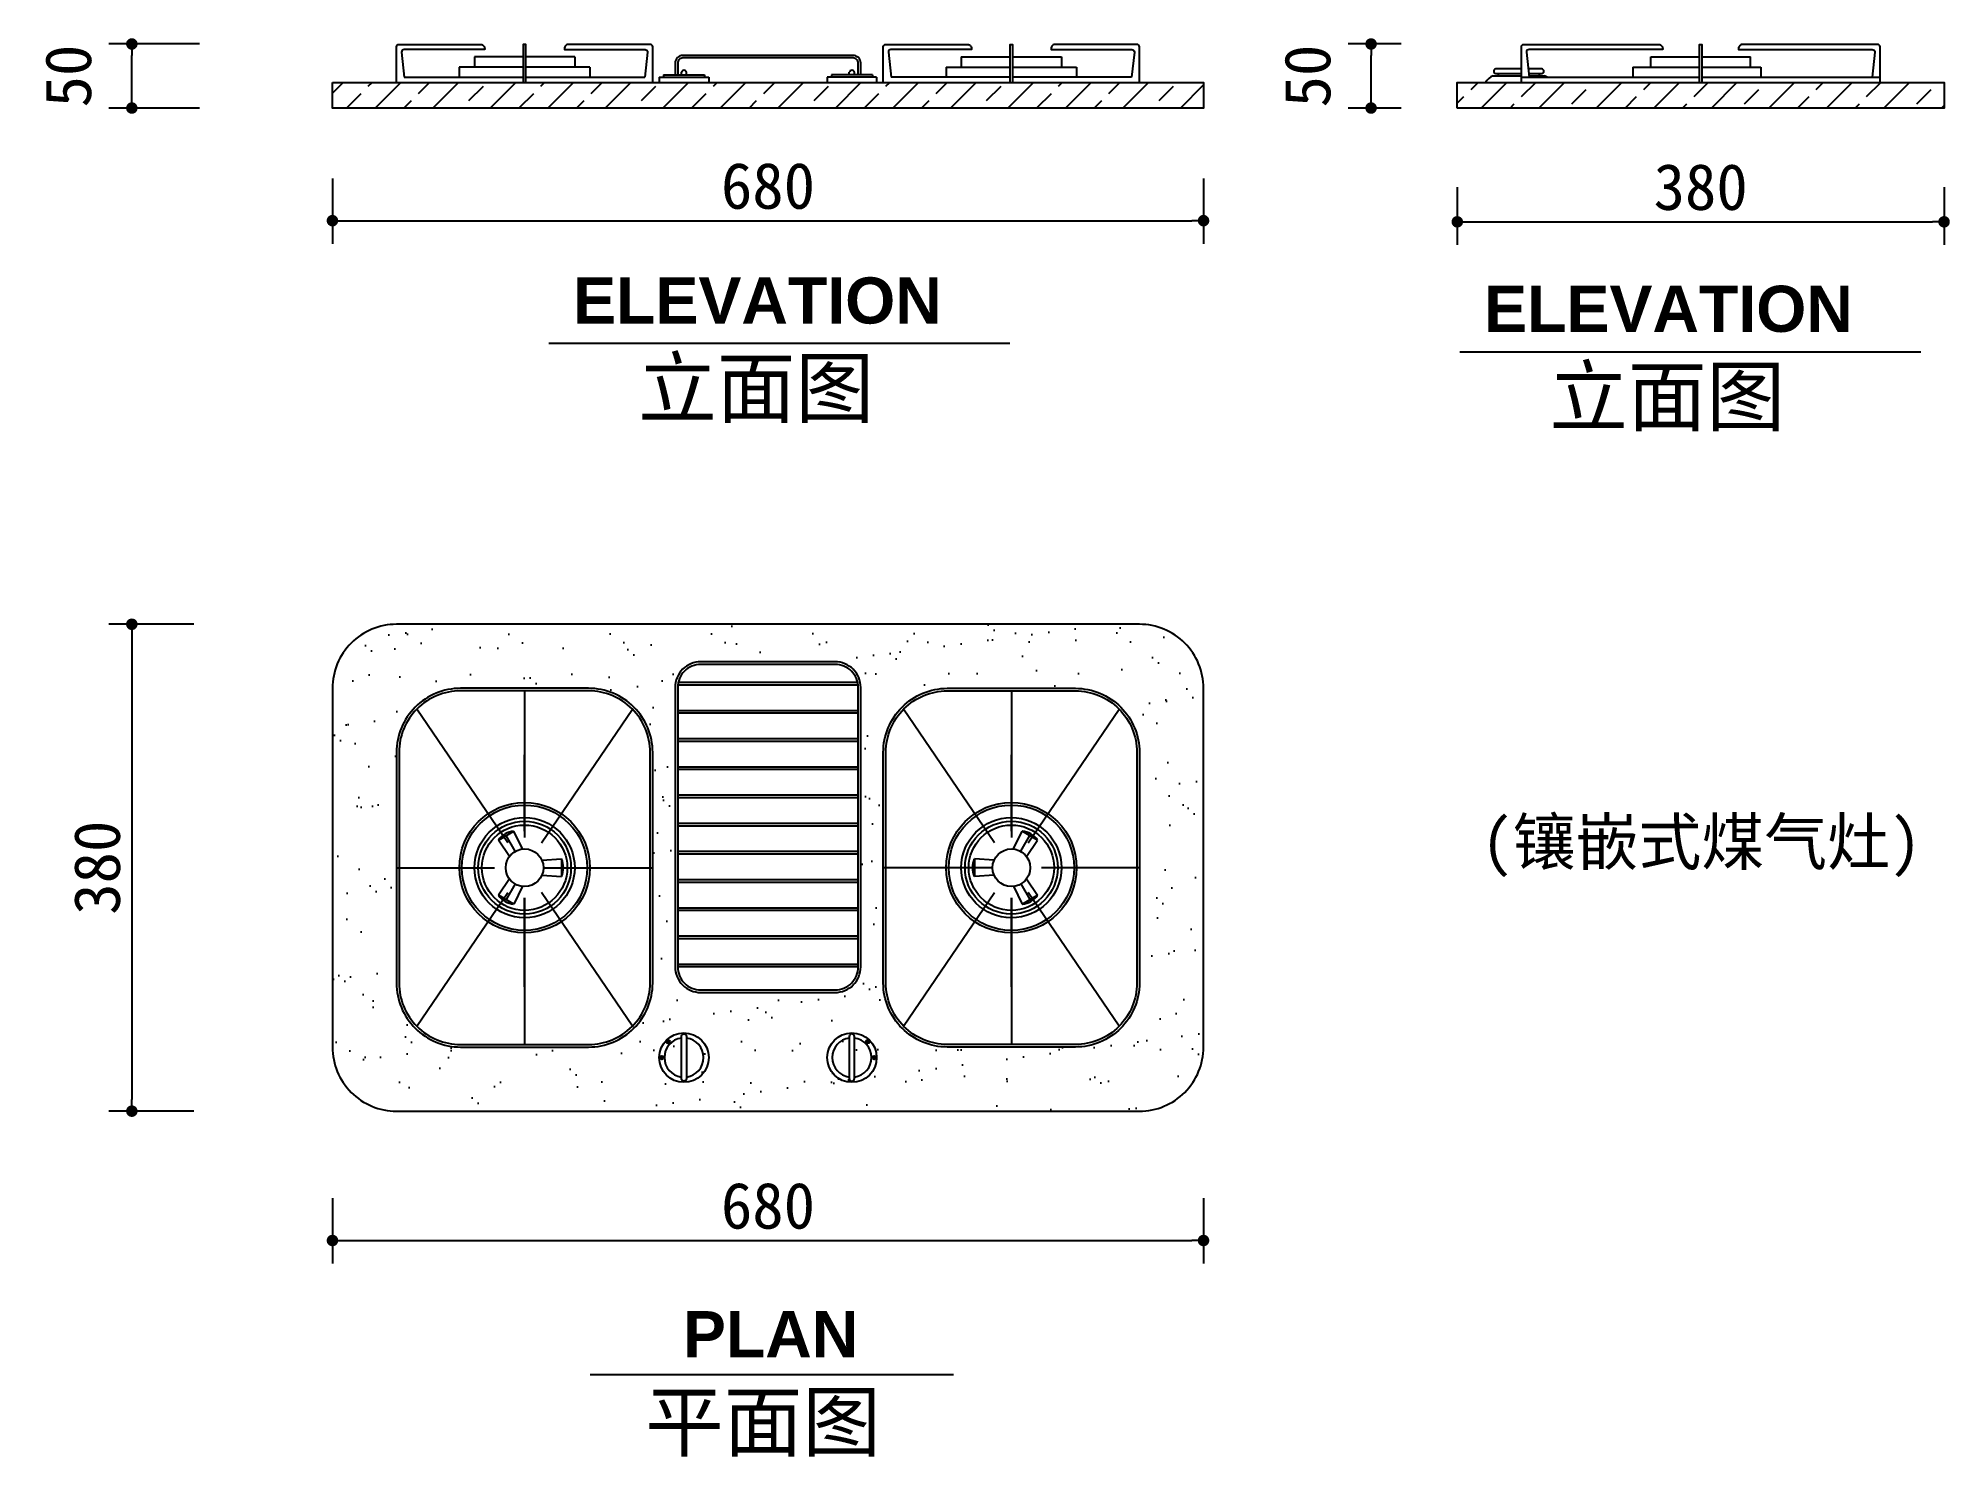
# Model space of a CAD drawing. Extents: x 25015 to 26507, y 9396 to 10503.
import ezdxf

# ---------------------------------------------------------------- set-up
doc = ezdxf.new("R2010")
doc.units = 0
doc.header["$MEASUREMENT"] = 0
doc.layers.get('0').update_dxf_attribs({"linetype": 'CONTINUOUS'})
doc.layers.get('DEFPOINTS').update_dxf_attribs({"linetype": 'CONTINUOUS'})
for name, color, linetype in [('3', 3, 'CONTINUOUS'), ('7', 7, 'CONTINUOUS'), ('BH', 3, 'CONTINUOUS'), ('DIM', 3, 'CONTINUOUS'), ('TEXT', 3, 'CONTINUOUS')]:
    doc.layers.add(name, color=color, linetype=linetype)
doc.styles.add('HT', font='swisseb.ttf')
doc.styles.add('HZ', font='simfang.ttf')
doc.dimstyles.get("Standard").update_dxf_attribs({"dimscale": 18, "dimtxt": 2, "dimasz": 0.5, "dimexe": 1, "dimexo": 1, "dimgap": 0.5, "dimtad": 1, "dimdec": 0, "dimtxsty": 'HZ', "dimblk1": 'DOT', "dimblk2": 'DOT', "dimsah": 1, "dimcen": 0, "dimazin": 3, "dimtfac": 1, "dimtdec": 0, "dimtmove": 0, "dimatfit": 3, "dimtolj": 1, "dimtzin": 0})

# ---------------------------------------------------------------- blocks, each defined once
blk = doc.blocks.new('_DOT')
at = {"color": 0, "linetype": 'BYBLOCK'}
blk.add_line((-0.5, 0), (-1, 0), dxfattribs=at)
at = {"color": 0, "linetype": 'BYBLOCK', "const_width": 0.5}
blk.add_lwpolyline([(-0.25, 0, 1), (0.25, 0, 1)], format="xyb", close=True, dxfattribs=at)
blk = doc.blocks.new('*D5')
at = {"color": 0, "linetype": 'BYBLOCK'}
for p, q in [((25244.4, 9597.6), (25244.4, 9546.6)), ((25924.4, 9597.6), (25924.4, 9546.6)), ((25253.4, 9564.6), (25915.4, 9564.6))]:
    blk.add_line(p, q, dxfattribs=at)
at = {"layer": 'DEFPOINTS', "color": 0, "linetype": 'BYBLOCK'}
for p in [(25244.4, 9615.6), (25924.4, 9615.6), (25924.4, 9564.6)]:
    blk.add_point(p, dxfattribs=at)
at = {"color": 0, "linetype": 'BYBLOCK', "xscale": 9, "yscale": 9, "zscale": 9, "rotation": 180}
blk.add_blockref('_DOT', (25244.4, 9564.6), dxfattribs=at)
at = {"color": 0, "linetype": 'BYBLOCK', "xscale": 9, "yscale": 9, "zscale": 9}
blk.add_blockref('_DOT', (25924.4, 9564.6), dxfattribs=at)
at = {"color": 0, "linetype": 'BYBLOCK', "insert": (25584.4, 9591.6), "char_height": 36, "attachment_point": 5, "style": 'HZ'}
blk.add_mtext('\\A1;680', dxfattribs=at)
blk = doc.blocks.new('*D3')
at = {"color": 0, "linetype": 'BYBLOCK'}
for p, q in [((25136.1, 10045.6), (25069.8, 10045.6)), ((25087.8, 10036.6), (25087.8, 9674.6)), ((25136.1, 9665.6), (25069.8, 9665.6))]:
    blk.add_line(p, q, dxfattribs=at)
at = {"layer": 'DEFPOINTS', "color": 0, "linetype": 'BYBLOCK'}
for p in [(25154.1, 10045.6), (25087.8, 9665.6), (25154.1, 9665.6)]:
    blk.add_point(p, dxfattribs=at)
at = {"color": 0, "linetype": 'BYBLOCK', "xscale": 9, "yscale": 9, "zscale": 9}
for p, rotation in [((25087.8, 10045.6), 90), ((25087.8, 9665.6), 270)]:
    blk.add_blockref('_DOT', p, dxfattribs=dict(at, rotation=rotation))
at = {"color": 0, "linetype": 'BYBLOCK', "insert": (25060.8, 9855.6), "char_height": 36, "attachment_point": 5, "rotation": 90, "style": 'HZ'}
blk.add_mtext('\\A1;380', dxfattribs=at)
blk = doc.blocks.new('*D1')
at = {"color": 0, "linetype": 'BYBLOCK'}
for p, q in [((25244.4, 10393.5), (25244.4, 10342.6)), ((25924.4, 10393.5), (25924.4, 10342.6)), ((25253.4, 10360.6), (25915.4, 10360.6))]:
    blk.add_line(p, q, dxfattribs=at)
at = {"layer": 'DEFPOINTS', "color": 0, "linetype": 'BYBLOCK'}
for p in [(25244.4, 10411.5), (25924.4, 10411.5), (25924.4, 10360.6)]:
    blk.add_point(p, dxfattribs=at)
at = {"color": 0, "linetype": 'BYBLOCK', "xscale": 9, "yscale": 9, "zscale": 9, "rotation": 180}
blk.add_blockref('_DOT', (25244.4, 10360.6), dxfattribs=at)
at = {"color": 0, "linetype": 'BYBLOCK', "xscale": 9, "yscale": 9, "zscale": 9}
blk.add_blockref('_DOT', (25924.4, 10360.6), dxfattribs=at)
at = {"color": 0, "linetype": 'BYBLOCK', "insert": (25584.4, 10387.6), "char_height": 36, "attachment_point": 5, "style": 'HZ'}
blk.add_mtext('\\A1;680', dxfattribs=at)
blk = doc.blocks.new('*D0')
at = {"color": 0, "linetype": 'BYBLOCK'}
for p, q in [((25140.7, 10498.5), (25069.8, 10498.5)), ((25087.8, 10457.5), (25087.8, 10489.5)), ((25140.7, 10448.5), (25069.8, 10448.5))]:
    blk.add_line(p, q, dxfattribs=at)
at = {"layer": 'DEFPOINTS', "color": 0, "linetype": 'BYBLOCK'}
for p in [(25087.8, 10498.5), (25158.7, 10498.5), (25158.7, 10448.5)]:
    blk.add_point(p, dxfattribs=at)
at = {"color": 0, "linetype": 'BYBLOCK', "xscale": 9, "yscale": 9, "zscale": 9}
for p, rotation in [((25087.8, 10498.5), 90), ((25087.8, 10448.5), 270)]:
    blk.add_blockref('_DOT', p, dxfattribs=dict(at, rotation=rotation))
at = {"color": 0, "linetype": 'BYBLOCK', "insert": (25038.3, 10473.5), "char_height": 36, "attachment_point": 5, "rotation": 90, "style": 'HZ'}
blk.add_mtext('\\A1;50', dxfattribs=at)
blk = doc.blocks.new('*D2')
at = {"color": 0, "linetype": 'BYBLOCK'}
for p, q in [((26078.8, 10498.5), (26037.2, 10498.5)), ((26055.2, 10457.5), (26055.2, 10489.5)), ((26078.8, 10448.5), (26037.2, 10448.5))]:
    blk.add_line(p, q, dxfattribs=at)
at = {"layer": 'DEFPOINTS', "color": 0, "linetype": 'BYBLOCK'}
for p in [(26055.2, 10498.5), (26096.8, 10498.5), (26096.8, 10448.5)]:
    blk.add_point(p, dxfattribs=at)
at = {"color": 0, "linetype": 'BYBLOCK', "xscale": 9, "yscale": 9, "zscale": 9}
for p, rotation in [((26055.2, 10498.5), 90), ((26055.2, 10448.5), 270)]:
    blk.add_blockref('_DOT', p, dxfattribs=dict(at, rotation=rotation))
at = {"color": 0, "linetype": 'BYBLOCK', "insert": (26005.7, 10473.5), "char_height": 36, "attachment_point": 5, "rotation": 90, "style": 'HZ'}
blk.add_mtext('\\A1;50', dxfattribs=at)
blk = doc.blocks.new('*D4')
at = {"color": 0, "linetype": 'BYBLOCK'}
for p, q in [((26122.5, 10386.7), (26122.5, 10341.7)), ((26502.5, 10386.7), (26502.5, 10341.7)), ((26131.5, 10359.7), (26493.5, 10359.7))]:
    blk.add_line(p, q, dxfattribs=at)
at = {"layer": 'DEFPOINTS', "color": 0, "linetype": 'BYBLOCK'}
for p in [(26122.5, 10404.7), (26502.5, 10404.7), (26502.5, 10359.7)]:
    blk.add_point(p, dxfattribs=at)
at = {"color": 0, "linetype": 'BYBLOCK', "xscale": 9, "yscale": 9, "zscale": 9, "rotation": 180}
blk.add_blockref('_DOT', (26122.5, 10359.7), dxfattribs=at)
at = {"color": 0, "linetype": 'BYBLOCK', "xscale": 9, "yscale": 9, "zscale": 9}
blk.add_blockref('_DOT', (26502.5, 10359.7), dxfattribs=at)
at = {"color": 0, "linetype": 'BYBLOCK', "insert": (26312.5, 10386.7), "char_height": 36, "attachment_point": 5, "style": 'HZ'}
blk.add_mtext('\\A1;380', dxfattribs=at)

msp = doc.modelspace()

# ---------------------------------------------------------------- hatches: boundary and pattern name
at = {"layer": 'BH'}
h = msp.add_hatch(dxfattribs=at)
h.set_pattern_fill('ANSI33,_O', color=256, scale=5)
h.set_pattern_definition([(45, (25833.655, 12306.513), (-22.45064, 22.45064), []), (45, (25856.106, 12306.513), (-22.45064, 22.45064), [15.875, -7.9375])])
h.paths.add_polyline_path([(25244.4, 10468.5), (25244.4, 10448.5), (25924.4, 10448.5), (25924.4, 10468.5)])
h = msp.add_hatch(dxfattribs=at)
h.set_pattern_fill('ANSI33,_O', color=256, scale=5)
h.set_pattern_definition([(45, (25762.85, 11686.554), (-22.45064, 22.45064), []), (45, (25785.3, 11686.554), (-22.45064, 22.45064), [15.875, -7.9375])])
h.paths.add_polyline_path([(26122.5, 10468.5), (26122.5, 10448.5), (26502.5, 10448.5), (26502.5, 10468.5)])
h = msp.add_hatch(dxfattribs=at)
h.set_pattern_fill('AR-SAND,_O', color=256)
h.set_pattern_definition([(37.5, (0, 0), (-1.60003, 48.941324), [0, -38.608, 0, -43.18, 0, -41.275]), (7.5, (0, 0), (44.95233, 71.68251), [0, -20.828, 0, -34.798, 0, -13.335]), (327.5, (-31.24, 0), (79.09924, 0.14372), [0, -12.7, 0, -45.72, 0, -59.69]), (317.5, (-31.24, 0), (76.35565, 22.29293), [0, -6.35, 0, -29.972, 0, -34.29])])
h.paths.add_polyline_path([(25294.4, 10045.6, 0.414214), (25244.4, 9995.6), (25244.4, 9715.6, 0.414214), (25294.4, 9665.6), (25874.4, 9665.6, 0.414214), (25924.4, 9715.6), (25924.4, 9995.6, 0.414214), (25874.4, 10045.6)])
h.paths.add_polyline_path([(25531.9, 10016.3), (25636.8, 10016.3, -0.414214), (25656.8, 9996.3), (25656.8, 9778.2, -0.414214), (25636.8, 9758.2), (25531.9, 9758.2, -0.414214), (25511.9, 9778.2), (25511.9, 9996.3, -0.414214)], flags=16)
h.paths.add_polyline_path([(25531.9, 10014.3), (25636.8, 10014.3, -0.414214), (25654.8, 9996.3), (25654.8, 9778.2, -0.414214), (25636.8, 9760.2), (25531.9, 9760.2, -0.414214), (25513.9, 9778.2), (25513.9, 9996.3, -0.414214)], flags=0)
h.paths.add_polyline_path([(25494.4, 9945.6), (25494.4, 9765.6, -0.414214), (25444.4, 9715.6), (25344.4, 9715.6, -0.414214), (25294.4, 9765.6), (25294.4, 9945.6, -0.414214), (25344.4, 9995.6), (25444.4, 9995.6, -0.414214)], flags=16)
h.paths.add_polyline_path([(25492.4, 9945.6), (25492.4, 9765.6, -0.414214), (25444.4, 9717.6), (25344.4, 9717.6, -0.414214), (25296.4, 9765.6), (25296.4, 9945.6, -0.414214), (25344.4, 9993.6), (25444.4, 9993.6, -0.414214)], flags=0)
h.paths.add_polyline_path([(25445.3, 9855.6, -1), (25343.4, 9855.6, -1)], flags=0)
h.paths.add_polyline_path([(25443.3, 9855.6, -1), (25345.4, 9855.6, -1)], flags=0)
h.paths.add_polyline_path([(25433.5, 9855.6, -1), (25355.2, 9855.6, -1)], flags=0)
h.paths.add_polyline_path([(25430.6, 9855.6, -1), (25358.2, 9855.6, -1)], flags=0)
h.paths.add_polyline_path([(25427.6, 9855.6, -1), (25361.1, 9855.6, -1)], flags=0)
h.paths.add_polyline_path([(25423.2, 9862.5, -0.215015), (25423.2, 9848.8), (25407.8, 9849.8, -0.299124), (25394.4, 9841, -0.028861), (25392.7, 9841.1), (25385.9, 9827.2, -0.215015), (25374, 9834.1), (25382.6, 9846.9, -0.330841), (25382.6, 9864.4), (25374, 9877.2, -0.215015), (25385.9, 9884.1), (25392.7, 9870.2, -0.028861), (25394.4, 9870.3, -0.299124), (25407.8, 9861.5)], flags=0)
h.paths.add_polyline_path([(25724.4, 9995.6), (25824.4, 9995.6, -0.414214), (25874.4, 9945.6), (25874.4, 9765.6, -0.414214), (25824.4, 9715.6), (25724.4, 9715.6, -0.414214), (25674.4, 9765.6), (25674.4, 9945.6, -0.414214)], flags=16)
h.paths.add_polyline_path([(25724.4, 9993.6), (25824.4, 9993.6, -0.414214), (25872.4, 9945.6), (25872.4, 9765.6, -0.414214), (25824.4, 9717.6), (25724.4, 9717.6, -0.414214), (25676.4, 9765.6), (25676.4, 9945.6, -0.414214)], flags=0)
h.paths.add_polyline_path([(25825.3, 9855.6, -1), (25723.4, 9855.6, -1)], flags=0)
h.paths.add_polyline_path([(25823.3, 9855.6, -1), (25725.4, 9855.6, -1)], flags=0)
h.paths.add_polyline_path([(25813.5, 9855.6, -1), (25735.2, 9855.6, -1)], flags=0)
h.paths.add_polyline_path([(25810.6, 9855.6, -1), (25738.2, 9855.6, -1)], flags=0)
h.paths.add_polyline_path([(25807.6, 9855.6, -1), (25741.1, 9855.6, -1)], flags=0)
h.paths.add_polyline_path([(25745.5, 9862.5), (25760.9, 9861.5, -0.299124), (25774.4, 9870.3, -0.028861), (25776.1, 9870.2), (25782.9, 9884.1, -0.215015), (25794.7, 9877.2), (25786.2, 9864.4, -0.330841), (25786.2, 9846.9), (25794.7, 9834.1, -0.215015), (25782.9, 9827.2), (25776.1, 9841.1, -0.028861), (25774.4, 9841, -0.299124), (25760.9, 9849.8), (25745.5, 9848.8, -0.215015)], flags=0)
h.paths.add_polyline_path([(25508, 9719.7, -1), (25505.1, 9719.7, -1)], flags=16)
h.paths.add_polyline_path([(25663.6, 9719.7, -1), (25660.7, 9719.7, -1)], flags=16)
h = msp.add_hatch(color=256, dxfattribs=at)
h.dxf.hatch_style = 1
h.paths.add_polyline_path([(25377.2, 9881.8, 0.007999), (25376.4, 9881.2), (25317.1, 9968.2), (25317.9, 9968.8)])
h = msp.add_hatch(color=256, dxfattribs=at)
h.dxf.hatch_style = 1
h.paths.add_polyline_path([(25394.9, 9881.9), (25393.9, 9881.9), (25393.9, 9968.8), (25394.9, 9968.8)])
h = msp.add_hatch(color=256, dxfattribs=at)
h.dxf.hatch_style = 1
h.paths.add_polyline_path([(25411.5, 9881.8, -0.007999), (25412.4, 9881.2), (25471.6, 9968.2), (25470.8, 9968.8)])
h = msp.add_hatch(color=256, dxfattribs=at)
h.dxf.hatch_style = 1
h.paths.add_polyline_path([(25757.2, 9881.8, 0.007999), (25756.4, 9881.2), (25697.1, 9968.2), (25697.9, 9968.8)])
h = msp.add_hatch(color=256, dxfattribs=at)
h.dxf.hatch_style = 1
h.paths.add_polyline_path([(25773.9, 9881.9), (25774.9, 9881.9), (25774.9, 9968.8), (25773.9, 9968.8)])
h = msp.add_hatch(color=256, dxfattribs=at)
h.dxf.hatch_style = 1
h.paths.add_polyline_path([(25791.5, 9881.8, -0.007999), (25792.4, 9881.2), (25851.6, 9968.2), (25850.8, 9968.8)])
h = msp.add_hatch(color=256, dxfattribs=at)
h.dxf.hatch_style = 1
h.paths.add_polyline_path([(25363.1, 9856.1), (25317.1, 9856.1), (25317.1, 9855.1), (25363.1, 9855.1, -0.007999)])
h = msp.add_hatch(color=256, dxfattribs=at)
h.dxf.hatch_style = 1
h.paths.add_polyline_path([(25425.6, 9856.1), (25471.6, 9856.1), (25471.6, 9855.1), (25425.6, 9855.1, 0.007999)])
h = msp.add_hatch(color=256, dxfattribs=at)
h.dxf.hatch_style = 1
h.paths.add_polyline_path([(25743.1, 9856.1), (25697.1, 9856.1), (25697.1, 9855.1), (25743.1, 9855.1, -0.007999)])
h = msp.add_hatch(color=256, dxfattribs=at)
h.dxf.hatch_style = 1
h.paths.add_polyline_path([(25805.6, 9856.1), (25851.6, 9856.1), (25851.6, 9855.1), (25805.6, 9855.1, 0.007999)])
h = msp.add_hatch(color=256, dxfattribs=at)
h.dxf.hatch_style = 1
h.paths.add_polyline_path([(25377.2, 9829.5, -0.007999), (25376.4, 9830.1), (25317.1, 9743.1), (25317.9, 9742.5)])
h = msp.add_hatch(color=256, dxfattribs=at)
h.dxf.hatch_style = 1
h.paths.add_polyline_path([(25394.9, 9829.4), (25393.9, 9829.4), (25393.9, 9742.5), (25394.9, 9742.5)])
h = msp.add_hatch(color=256, dxfattribs=at)
h.dxf.hatch_style = 1
h.paths.add_polyline_path([(25411.5, 9829.5, 0.007999), (25412.4, 9830.1), (25471.6, 9743.1), (25470.8, 9742.5)])
h = msp.add_hatch(color=256, dxfattribs=at)
h.dxf.hatch_style = 1
h.paths.add_polyline_path([(25757.2, 9829.5, -0.007999), (25756.4, 9830.1), (25697.1, 9743.1), (25697.9, 9742.5)])
h = msp.add_hatch(color=256, dxfattribs=at)
h.dxf.hatch_style = 1
h.paths.add_polyline_path([(25773.9, 9829.4), (25774.9, 9829.4), (25774.9, 9742.5), (25773.9, 9742.5)])
h = msp.add_hatch(color=256, dxfattribs=at)
h.dxf.hatch_style = 1
h.paths.add_polyline_path([(25791.5, 9829.5, 0.007999), (25792.4, 9830.1), (25851.6, 9743.1), (25850.8, 9742.5)])
for points in [[(25505.1, 9719.7, 1.000001), (25508, 9719.7, 1.000001)], [(25660.7, 9719.7, 1.000001), (25663.6, 9719.7, 1.000001)], [(25502.9, 9707.4, 1), (25500, 9707.4, 1)], [(25665.8, 9707.4, 1.000001), (25668.7, 9707.4, 1.000001)]]:
    msp.add_hatch(color=256, dxfattribs=at).paths.add_polyline_path(points)

# ---------------------------------------------------------------- linework, layer by layer
at = {"layer": '3'}
for p, q in [((25516.8, 10474.3), (25516.8, 10476.4)), ((25520.8, 10474.3), (25520.8, 10476.4)), ((25647.9, 10474.3), (25647.9, 10476.4)), ((25651.9, 10474.3), (25651.9, 10476.4)), ((25300.5, 10472.5), (25393.4, 10472.5)), ((25395.4, 10472.5), (25488.2, 10472.5)), ((25499.5, 10472.6), (25499.5, 10468.5)), ((25499.5, 10472.6), (25538.2, 10472.6)), ((25502.8, 10474.3), (25502.8, 10472.6)), ((25502.8, 10474.3), (25534.8, 10474.3)), ((25534.8, 10474.3), (25534.8, 10472.6)), ((25538.2, 10472.6), (25538.2, 10468.5)), ((25630.6, 10472.6), (25630.6, 10468.5)), ((25669.2, 10472.6), (25630.6, 10472.6)), ((25633.9, 10474.3), (25633.9, 10472.6)), ((25665.9, 10474.3), (25633.9, 10474.3)), ((25665.9, 10474.3), (25665.9, 10472.6)), ((25669.2, 10472.6), (25669.2, 10468.5)), ((25773.4, 10472.5), (25680.5, 10472.5)), ((25868.2, 10472.5), (25775.4, 10472.5)), ((26154.5, 10475.4), (26154.5, 10473.7)), ((26172.5, 10472.5), (26311.5, 10472.5)), ((26186.5, 10475.4), (26186.5, 10473.7)), ((26313.5, 10472.5), (26452.5, 10472.5)), ((25514.1, 9998.4), (25654.7, 9998.4)), ((25514.4, 10000.4), (25654.3, 10000.4)), ((25394.4, 9993.6), (25394.4, 9879.1)), ((25774.4, 9993.6), (25774.4, 9879.1)), ((25381.2, 9875.1), (25310.2, 9979.3)), ((25407.6, 9875.1), (25478.6, 9979.3)), ((25513.9, 9978.4), (25654.8, 9978.4)), ((25513.9, 9976.4), (25654.8, 9976.4)), ((25761.2, 9875.1), (25690.2, 9979.3)), ((25787.6, 9875.1), (25858.6, 9979.3)), ((25513.9, 9956.4), (25654.8, 9956.4)), ((25513.9, 9954.4), (25654.8, 9954.4)), ((25394.4, 9948.6), (25394.4, 9879.1)), ((25394.4, 9884), (25394.4, 9943.7)), ((25774.4, 9948.6), (25774.4, 9879.1)), ((25774.4, 9884), (25774.4, 9943.7)), ((25513.9, 9934.4), (25654.8, 9934.4)), ((25513.9, 9932.4), (25654.8, 9932.4)), ((25513.9, 9912.4), (25654.8, 9912.4)), ((25513.9, 9910.4), (25654.8, 9910.4)), ((25374, 9877.2), (25385.9, 9884.1)), ((25387, 9868.4), (25379.9, 9880.6)), ((25392.7, 9870.2), (25385.9, 9884.1)), ((25513.9, 9890.4), (25654.8, 9890.4)), ((25513.9, 9888.4), (25654.8, 9888.4)), ((25776.1, 9870.2), (25782.9, 9884.1)), ((25781.7, 9868.4), (25788.8, 9880.6)), ((25794.7, 9877.2), (25782.9, 9884.1)), ((25382.6, 9864.4), (25374, 9877.2)), ((25513.9, 9868.4), (25654.8, 9868.4)), ((25513.9, 9866.4), (25654.8, 9866.4)), ((25786.2, 9864.4), (25794.7, 9877.2)), ((25294.4, 9855.6), (25370.9, 9855.6)), ((25407.8, 9861.5), (25423.2, 9862.5)), ((25407.8, 9849.8), (25423.2, 9848.8)), ((25409.1, 9855.6), (25423.2, 9855.6)), ((25417.9, 9855.6), (25494.4, 9855.6)), ((25423.2, 9862.5), (25423.2, 9848.8)), ((25750.9, 9855.6), (25674.4, 9855.6)), ((25745.5, 9862.5), (25745.5, 9848.8)), ((25760.9, 9861.5), (25745.5, 9862.5)), ((25759.7, 9855.6), (25745.5, 9855.6)), ((25760.9, 9849.8), (25745.5, 9848.8)), ((25874.4, 9855.6), (25797.9, 9855.6)), ((25310.2, 9732), (25381.2, 9836.2)), ((25382.6, 9846.9), (25374, 9834.1)), ((25385.9, 9827.2), (25374, 9834.1)), ((25387, 9842.9), (25379.9, 9830.7)), ((25392.7, 9841.1), (25385.9, 9827.2)), ((25478.6, 9732), (25407.6, 9836.2)), ((25513.9, 9846.4), (25654.8, 9846.4)), ((25513.9, 9844.4), (25654.8, 9844.4)), ((25690.2, 9732), (25761.2, 9836.2)), ((25776.1, 9841.1), (25782.9, 9827.2)), ((25781.7, 9842.9), (25788.8, 9830.7)), ((25782.9, 9827.2), (25794.7, 9834.1)), ((25786.2, 9846.9), (25794.7, 9834.1)), ((25858.6, 9732), (25787.6, 9836.2)), ((25394.4, 9762.7), (25394.4, 9832.2)), ((25394.4, 9832.2), (25394.4, 9717.6)), ((25394.4, 9827.3), (25394.4, 9767.6)), ((25513.9, 9824.4), (25654.8, 9824.4)), ((25513.9, 9822.4), (25654.8, 9822.4)), ((25774.4, 9762.7), (25774.4, 9832.2)), ((25774.4, 9832.2), (25774.4, 9717.6)), ((25774.4, 9827.3), (25774.4, 9767.6)), ((25513.9, 9802.4), (25654.8, 9802.4)), ((25513.9, 9800.4), (25654.8, 9800.4)), ((25513.9, 9780.4), (25654.8, 9780.4)), ((25513.9, 9778.4), (25654.8, 9778.4))]:
    msp.add_line(p, q, dxfattribs=at)
for points in [[(25294.4, 10468.5), (25294.4, 10496.2, -0.414214), (25296.4, 10498.2), (25360.2, 10498.2, -0.453808), (25363.2, 10494.2), (25300.4, 10494.2, 0.414214), (25298.4, 10492.2), (25300.5, 10472.5)], [(25494.4, 10468.5), (25494.4, 10496.2, 0.414214), (25492.4, 10498.2), (25428.5, 10498.2, 0.453808), (25425.5, 10494.2), (25488.4, 10494.2, -0.414214), (25490.4, 10492.2), (25488.2, 10472.5)], [(25674.4, 10468.5), (25674.4, 10496.2, -0.414214), (25676.4, 10498.2), (25740.2, 10498.2, -0.453808), (25743.2, 10494.2), (25680.4, 10494.2, 0.414214), (25678.4, 10492.2), (25680.5, 10472.5)], [(25874.4, 10468.5), (25874.4, 10496.2, 0.414214), (25872.4, 10498.2), (25808.5, 10498.2, 0.453808), (25805.5, 10494.2), (25868.4, 10494.2, -0.414214), (25870.4, 10492.2), (25868.2, 10472.5)], [(26172.5, 10468.5), (26172.5, 10496.2, -0.414214), (26174.5, 10498.2), (26279.8, 10498.2, -0.453808), (26282.8, 10494.2), (26178.5, 10494.2, 0.414214), (26176.5, 10492.2), (26178.6, 10472.5)], [(26452.5, 10468.5), (26452.5, 10496.2, 0.414214), (26450.5, 10498.2), (26345.1, 10498.2, 0.453808), (26342.1, 10494.2), (26446.5, 10494.2, -0.414214), (26448.5, 10492.2), (26446.3, 10472.5)], [(25654.8, 10474.3), (25654.8, 10483.6, 0.414214), (25650.8, 10487.6), (25517.9, 10487.6, 0.414214), (25513.9, 10483.6), (25513.9, 10474.3)]]:
    msp.add_lwpolyline(points, format="xyb", dxfattribs=at)
for points in [[(25531.9, 10016.3, 0.414214), (25511.9, 9996.3), (25511.9, 9778.2, 0.414214), (25531.9, 9758.2), (25636.8, 9758.2, 0.414214), (25656.8, 9778.2), (25656.8, 9996.3, 0.414214), (25636.8, 10016.3)], [(25531.9, 10014.3, 0.414214), (25513.9, 9996.3), (25513.9, 9778.2, 0.414214), (25531.9, 9760.2), (25636.8, 9760.2, 0.414214), (25654.8, 9778.2), (25654.8, 9996.3, 0.414214), (25636.8, 10014.3)], [(25494.4, 9945.6, 0.414214), (25444.4, 9995.6), (25344.4, 9995.6, 0.414214), (25294.4, 9945.6), (25294.4, 9765.6, 0.414214), (25344.4, 9715.6), (25444.4, 9715.6, 0.414214), (25494.4, 9765.6)], [(25492.4, 9765.6), (25492.4, 9945.6, 0.414214), (25444.4, 9993.6), (25344.4, 9993.6, 0.414214), (25296.4, 9945.6), (25296.4, 9765.6, 0.414214), (25344.4, 9717.6), (25444.4, 9717.6, 0.414214)], [(25674.4, 9945.6, -0.414214), (25724.4, 9995.6), (25824.4, 9995.6, -0.414214), (25874.4, 9945.6), (25874.4, 9765.6, -0.414214), (25824.4, 9715.6), (25724.4, 9715.6, -0.414214), (25674.4, 9765.6)], [(25676.4, 9765.6), (25676.4, 9945.6, -0.414214), (25724.4, 9993.6), (25824.4, 9993.6, -0.414214), (25872.4, 9945.6), (25872.4, 9765.6, -0.414214), (25824.4, 9717.6), (25724.4, 9717.6, -0.414214)], [(25516.8, 9691), (25516.8, 9723.8, -1), (25520.8, 9723.8), (25520.8, 9691, -1)], [(25651.9, 9691), (25651.9, 9723.8, 1), (25647.9, 9723.8), (25647.9, 9691, 1)]]:
    msp.add_lwpolyline(points, format="xyb", close=True, dxfattribs=at)
at = {"layer": '3', "const_width": 0.979}
for points in [[(25394.4, 9870.3, -1), (25394.4, 9841, -1), (25394.4, 9870.3, -1)], [(25774.4, 9870.3, 1), (25774.4, 9841, 1), (25774.4, 9870.3, 1)]]:
    msp.add_lwpolyline(points, format="xyb", dxfattribs=at)
at = {"layer": '3'}
for centre, radius in [((25394.4, 9855.6), 50.9), ((25394.4, 9855.6), 48.9), ((25394.4, 9855.6), 39.1), ((25774.4, 9855.6), 50.9), ((25774.4, 9855.6), 48.9), ((25774.4, 9855.6), 39.1), ((25394.4, 9855.6), 36.2), ((25394.4, 9855.6), 33.3), ((25774.4, 9855.6), 36.2), ((25774.4, 9855.6), 33.3), ((25394.4, 9855.6), 14.7), ((25774.4, 9855.6), 14.7), ((25506.6, 9719.7), 1.44), ((25662.2, 9719.7), 1.44), ((25501.5, 9707.4), 1.44), ((25667.3, 9707.4), 1.44)]:
    msp.add_circle(centre, radius, dxfattribs=at)
for centre, radius, start, end in [((25518.8, 10475.9), 2.07, 15.0219, 164.9781), ((25649.9, 10475.9), 2.07, 15.0219, 164.9781), ((25387.5, 9867.5), 16.7, 95.7306, 144.2694), ((25781.2, 9867.5), 16.7, 35.7306, 84.2694), ((25408, 9855.6), 16.7, 335.7306, 24.2694), ((25760.7, 9855.6), 16.7, 155.7306, 204.2694), ((25387.5, 9843.8), 16.7, 215.7306, 264.2694), ((25781.2, 9843.8), 16.7, 275.7306, 324.2694), ((25518.8, 9707.4), 15.3, 97.4942, 262.5058), ((25518.8, 9707.4), 15.3, 277.4942, 82.5058), ((25649.9, 9707.4), 15.3, 97.4942, 262.5058), ((25649.9, 9707.4), 15.3, 277.4942, 82.5058)]:
    msp.add_arc(centre, radius, start, end, dxfattribs=at)
at = {"layer": '7'}
for p, q in [((25343.4, 10480.5), (25343.4, 10472.5)), ((25393.4, 10480.5), (25343.4, 10480.5)), ((25355.2, 10488.5), (25355.2, 10480.5)), ((25393.4, 10488.5), (25355.2, 10488.5)), ((25433.5, 10488.5), (25395.4, 10488.5)), ((25445.3, 10480.5), (25395.4, 10480.5)), ((25433.5, 10488.5), (25433.5, 10480.5)), ((25445.3, 10480.5), (25445.3, 10472.5)), ((25723.4, 10480.5), (25723.4, 10472.5)), ((25723.4, 10480.5), (25773.4, 10480.5)), ((25735.2, 10488.5), (25735.2, 10480.5)), ((25735.2, 10488.5), (25773.4, 10488.5)), ((25775.4, 10488.5), (25813.5, 10488.5)), ((25775.4, 10480.5), (25825.3, 10480.5)), ((25813.5, 10488.5), (25813.5, 10480.5)), ((25825.3, 10480.5), (25825.3, 10472.5)), ((26259.5, 10480.5), (26259.5, 10472.5)), ((26259.5, 10480.5), (26311.5, 10480.5)), ((26273.5, 10480.5), (26273.5, 10488.5)), ((26273.5, 10488.5), (26311.5, 10488.5)), ((26313.5, 10488.5), (26351.5, 10488.5)), ((26313.5, 10480.5), (26359.5, 10480.5)), ((26351.5, 10480.5), (26351.5, 10488.5)), ((26359.5, 10480.5), (26359.5, 10472.5)), ((26150.5, 10473.7), (26172.5, 10473.7)), ((26178.5, 10473.7), (26190.5, 10473.7))]:
    msp.add_line(p, q, dxfattribs=at)
for points in [[(25395.4, 10468.5), (25395.4, 10498.2), (25393.4, 10498.2), (25393.4, 10468.5)], [(25773.4, 10468.5), (25773.4, 10498.2), (25775.4, 10498.2), (25775.4, 10468.5)], [(26311.5, 10468.5), (26311.5, 10498.2), (26313.5, 10498.2), (26313.5, 10468.5)]]:
    msp.add_lwpolyline(points, dxfattribs=at)
for points in [[(25656.8, 10474.3), (25656.8, 10483.6, 0.414214), (25650.8, 10489.6), (25517.9, 10489.6, 0.414214), (25511.9, 10483.6), (25511.9, 10474.3)], [(26172.5, 10479.1), (26152.5, 10479.1, 0.836424), (26152.5, 10475.4), (26172.5, 10475.4)], [(26178.3, 10475.4), (26188.5, 10475.4, 0.836424), (26188.5, 10479.1), (26177.9, 10479.1)]]:
    msp.add_lwpolyline(points, format="xyb", dxfattribs=at)
for points in [[(25244.4, 10468.5), (25924.4, 10468.5), (25924.4, 10448.5), (25244.4, 10448.5)], [(26122.5, 10448.5), (26122.5, 10468.5), (26502.5, 10468.5), (26502.5, 10448.5)]]:
    msp.add_lwpolyline(points, close=True, dxfattribs=at)
msp.add_lwpolyline([(25294.4, 9665.6), (25874.4, 9665.6, 0.414214), (25924.4, 9715.6), (25924.4, 9995.6, 0.414214), (25874.4, 10045.6), (25294.4, 10045.6, 0.414214), (25244.4, 9995.6), (25244.4, 9715.6, 0.414214)], format="xyb", close=True, dxfattribs=at)
at = {"layer": '7', "color": 7}
for centre in [(25518.8, 9707.4), (25649.9, 9707.4)]:
    msp.add_circle(centre, 19.3, dxfattribs=at)
at = {"layer": '7'}
for centre, start, end in [((26156.4, 10460.8), 114.5349, 147.2335), ((26184.6, 10460.8), 55.3605, 65.4651)]:
    msp.add_arc(centre, 14.2, start, end, dxfattribs=at)
at = {"layer": 'TEXT', "color": 6}
for p, q in [((25413.2, 10264.9), (25773.2, 10264.9)), ((26124.4, 10258.3), (26484.4, 10258.3)), ((25445.5, 9460), (25729.2, 9460))]:
    msp.add_line(p, q, dxfattribs=at)

# ---------------------------------------------------------------- texts
at = {"layer": 'TEXT', "linetype": 'BYBLOCK'}
for s, height, style, p in [('ELEVATION', 36, 'HT', (25432.3, 10280.3)), ('ELEVATION', 36, 'HT', (26143.5, 10273.8)), ('立面图', 45, 'HZ', (25483.1, 10207.6)), ('立面图', 45, 'HZ', (26194.3, 10201)), ('PLAN', 36, 'HT', (25518, 9473.5)), ('平面图', 45, 'HZ', (25488.5, 9400.7))]:
    msp.add_text(s, height=height, dxfattribs=dict(at, style=style)).set_placement(p)
at = {"layer": 'TEXT', "style": 'HZ'}
msp.add_text('(镶嵌式煤气灶)', height=36, dxfattribs=at).set_placement((26141.2, 9857.8))

# ---------------------------------------------------------------- dimensions: what is measured, and where the dimension line sits
at = {"layer": 'DIM'}
for base, p1, p2, picture, middle in [((25087.8, 10498.5), (25158.7, 10448.5), (25158.7, 10498.5), '*D0', (25038.3, 10473.5)), ((26055.2, 10498.5), (26096.8, 10448.5), (26096.8, 10498.5), '*D2', (26005.7, 10473.5)), ((25087.8, 9665.6), (25154.1, 10045.6), (25154.1, 9665.6), '*D3', (25060.8, 9855.6))]:
    dim = msp.add_linear_dim(base=base, p1=p1, p2=p2, angle=90, dimstyle='STANDARD', override={"dimscale": 18, "dimtxt": 2, "dimasz": 0.5, "dimgap": 0.5, "dimdec": 0, "dimtxsty": 'HZ', "dimblk1": 'DOT', "dimblk2": 'DOT', "dimsah": 1, "dimcen": 0, "dimtdec": 0}, dxfattribs=at)
    dim.commit()
    dim.dimension.update_dxf_attribs({"geometry": picture, "text_midpoint": middle})
for base, p1, p2, picture, middle in [((25924.4, 10360.6), (25244.4, 10411.5), (25924.4, 10411.5), '*D1', (25584.4, 10387.6)), ((26502.5, 10359.7), (26122.5, 10404.7), (26502.5, 10404.7), '*D4', (26312.5, 10386.7)), ((25924.4, 9564.6), (25244.4, 9615.6), (25924.4, 9615.6), '*D5', (25584.4, 9591.6))]:
    dim = msp.add_linear_dim(base=base, p1=p1, p2=p2, dimstyle='STANDARD', override={"dimscale": 18, "dimtxt": 2, "dimasz": 0.5, "dimgap": 0.5, "dimdec": 0, "dimtxsty": 'HZ', "dimblk1": 'DOT', "dimblk2": 'DOT', "dimsah": 1, "dimcen": 0, "dimtdec": 0}, dxfattribs=at)
    dim.commit()
    dim.dimension.update_dxf_attribs({"geometry": picture, "text_midpoint": middle})

doc.saveas('drawing.dxf')
